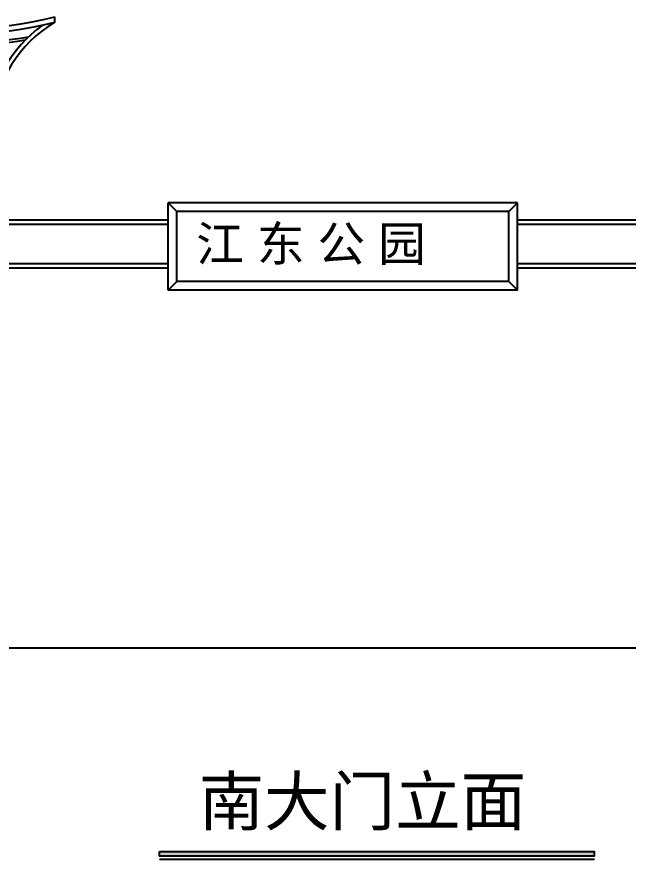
# Model space of a CAD drawing. Extents: x -1237597 to -1121401, y 701438 to 763997.
# Drawn here: x -1146682 to -1139683, y 712987 to 722627 of the extents above; entities that cross this region are included whole.
import ezdxf

# ---------------------------------------------------------------- set-up
doc = ezdxf.new("R2010")
doc.units = 0
doc.header["$LTSCALE"] = 300
doc.header["$MEASUREMENT"] = 0
for name, color, linetype in [('1', 7, 'CONTINUOUS'), ('2', 2, 'CONTINUOUS'), ('3', 3, 'CONTINUOUS'), ('4', 4, 'CONTINUOUS'), ('LAYER1', 7, 'CONTINUOUS')]:
    doc.layers.add(name, color=color, linetype=linetype)
doc.styles.add('HT', font='simhei.ttf', dxfattribs={"height": 200})
doc.styles.add('STYLE1', font='TTAK00B.TTF', dxfattribs={"height": 200})

msp = doc.modelspace()

# ---------------------------------------------------------------- hatches: boundary and pattern name
at = {"layer": '3'}
h = msp.add_hatch(dxfattribs=at)
h.set_pattern_fill('ANSI31', color=3, style=0)
h.set_pattern_definition([(45, (-41119.75649, -18092.59311), (-0.088388347648, 0.088388347648), [])])
h.paths.add_polyline_path([(-1145048.2, 713073.9), (-1145048.2, 713022.1), (-1140072.1, 713022.1), (-1140072.1, 713073.9)])

# ---------------------------------------------------------------- linework, layer by layer
at = {"layer": '1', "color": 7}
msp.add_line((-1162879.3, 715405.6), (-1121401.2, 715405.6), dxfattribs=at)
at = {"layer": '2', "color": 2}
for p, q in [((-1144949.9, 719499.1), (-1144949.9, 720499.1)), ((-1140949.9, 720499.1), (-1144949.9, 720499.1)), ((-1140949.9, 719499.1), (-1140949.9, 720499.1)), ((-1141049.9, 720399.1), (-1144849.9, 720399.1)), ((-1144849.9, 719599.1), (-1144849.9, 720399.1)), ((-1141049.9, 719599.1), (-1141049.9, 720399.1)), ((-1146871.1, 720305.6), (-1144949.9, 720305.6)), ((-1146871.1, 720255.6), (-1144949.9, 720255.6)), ((-1140949.9, 720305.6), (-1138978.8, 720305.6)), ((-1140949.9, 720255.6), (-1138978.8, 720255.6)), ((-1146871.1, 719805.6), (-1144949.9, 719805.6)), ((-1140949.9, 719805.6), (-1138978.8, 719805.6)), ((-1146871.1, 719755.6), (-1144949.9, 719755.6)), ((-1140949.9, 719755.6), (-1138978.8, 719755.6)), ((-1141049.9, 719599.1), (-1144849.9, 719599.1)), ((-1140949.9, 719499.1), (-1144949.9, 719499.1))]:
    msp.add_line(p, q, dxfattribs=at)
at = {"layer": '3', "color": 3}
msp.add_line((-1145048.4, 712986.9), (-1140068.8, 712986.9), dxfattribs=at)
msp.add_lwpolyline([(-1145048.2, 713073.9), (-1140072.1, 713073.9), (-1140072.1, 713022.1), (-1145048.2, 713022.1)], close=True, dxfattribs=at)
at = {"layer": '4', "color": 4}
for p, q in [((-1146246, 722565.6), (-1146246, 722627.4)), ((-1144849.9, 720399.1), (-1144949.9, 720499.1)), ((-1141049.9, 720399.1), (-1140949.9, 720499.1)), ((-1144849.9, 719599.1), (-1144949.9, 719499.1)), ((-1141049.9, 719599.1), (-1140949.9, 719499.1))]:
    msp.add_line(p, q, dxfattribs=at)
for centre, radius, start, end in [((-1147291.1, 726742.7), 4245.9, 255.75042, 284.24958), ((-1147291.1, 726742.7), 4305.9, 255.95308, 284.04692), ((-1145510.4, 721317.5), 1448.7, 120.51457, 176.51566), ((-1145510.4, 721317.5), 1498.7, 125.82559, 176.51566), ((-1147291.1, 726742.7), 4405.9, 260.27348, 279.72652), ((-1147291.1, 726742.7), 4435.9, 260.82281, 279.17719)]:
    msp.add_arc(centre, radius, start, end, dxfattribs=at)

# ---------------------------------------------------------------- texts
at = {"layer": '4', "color": 4, "insert": (-1144628.2, 720230.5), "char_height": 400, "width": 3901.108, "attachment_point": 1, "style": 'STYLE1'}
msp.add_mtext('江 东 公 园', dxfattribs=at)
at = {"layer": 'LAYER1', "color": 3, "linetype": 'BYBLOCK', "insert": (-1144601, 713925.2), "char_height": 550, "width": 3901.108, "attachment_point": 1, "style": 'HT'}
msp.add_mtext('南大门立面', dxfattribs=at)

doc.saveas('drawing.dxf')
